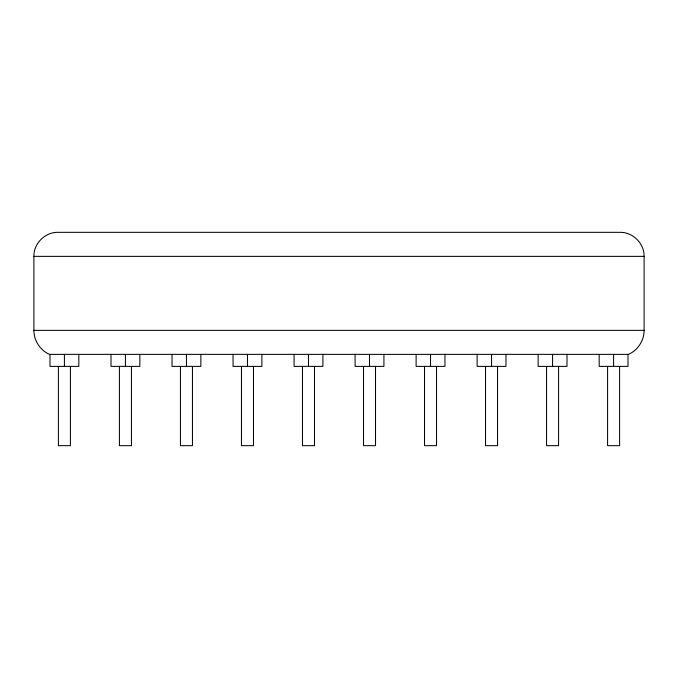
<?xml version="1.0" encoding="UTF-8"?>
<svg xmlns="http://www.w3.org/2000/svg" width="678" height="678" viewBox="0 0 678 678"><rect width="100%" height="100%" fill="white"/><g stroke="black" fill="none" stroke-linecap="round" stroke-linejoin="round"><path stroke-width="1.02" d="M644.1 330.356C644.185 340.517 637.812 350.331 628.481 354.374L49.519 354.374C40.188 350.331 33.815 340.517 33.9 330.356L33.9 256.36C33.629 243.521 45.079 232.062 57.927 232.334L620.073 232.334C632.921 232.062 644.371 243.521 644.1 256.36L644.1 330.356L33.9 330.356M33.9 256.36L644.1 256.36M628.006 354.374L628.006 366.383L599.174 366.383L599.174 354.374M619.599 366.383L619.599 445.666L607.581 445.666L607.581 366.383M613.59 354.374L613.59 366.383M566.986 354.374L566.986 366.383L538.154 366.383L538.154 354.374M558.579 366.383L558.579 445.666L546.561 445.666L546.561 366.383M552.57 354.374L552.57 366.383M505.966 354.374L505.966 366.383L477.134 366.383L477.134 354.374M497.559 366.383L497.559 445.666L485.541 445.666L485.541 366.383M491.55 354.374L491.55 366.383M444.946 354.374L444.946 366.383L416.114 366.383L416.114 354.374M436.539 366.383L436.539 445.666L424.521 445.666L424.521 366.383M430.53 354.374L430.53 366.383M383.926 354.374L383.926 366.383L355.094 366.383L355.094 354.374M375.519 366.383L375.519 445.666L363.501 445.666L363.501 366.383M369.51 354.374L369.51 366.383M322.906 354.374L322.906 366.383L294.074 366.383L294.074 354.374M314.499 366.383L314.499 445.666L302.481 445.666L302.481 366.383M308.49 354.374L308.49 366.383M261.886 354.374L261.886 366.383L233.054 366.383L233.054 354.374M253.479 366.383L253.479 445.666L241.461 445.666L241.461 366.383M247.47 354.374L247.47 366.383M200.866 354.374L200.866 366.383L172.034 366.383L172.034 354.374M192.459 366.383L192.459 445.666L180.441 445.666L180.441 366.383M186.45 354.374L186.45 366.383M139.846 354.374L139.846 366.383L111.014 366.383L111.014 354.374M131.439 366.383L131.439 445.666L119.421 445.666L119.421 366.383M125.43 354.374L125.43 366.383M78.826 354.374L78.826 366.383L49.994 366.383L49.994 354.374M70.419 366.383L70.419 445.666L58.401 445.666L58.401 366.383M64.41 354.374L64.41 366.383"/></g></svg>
